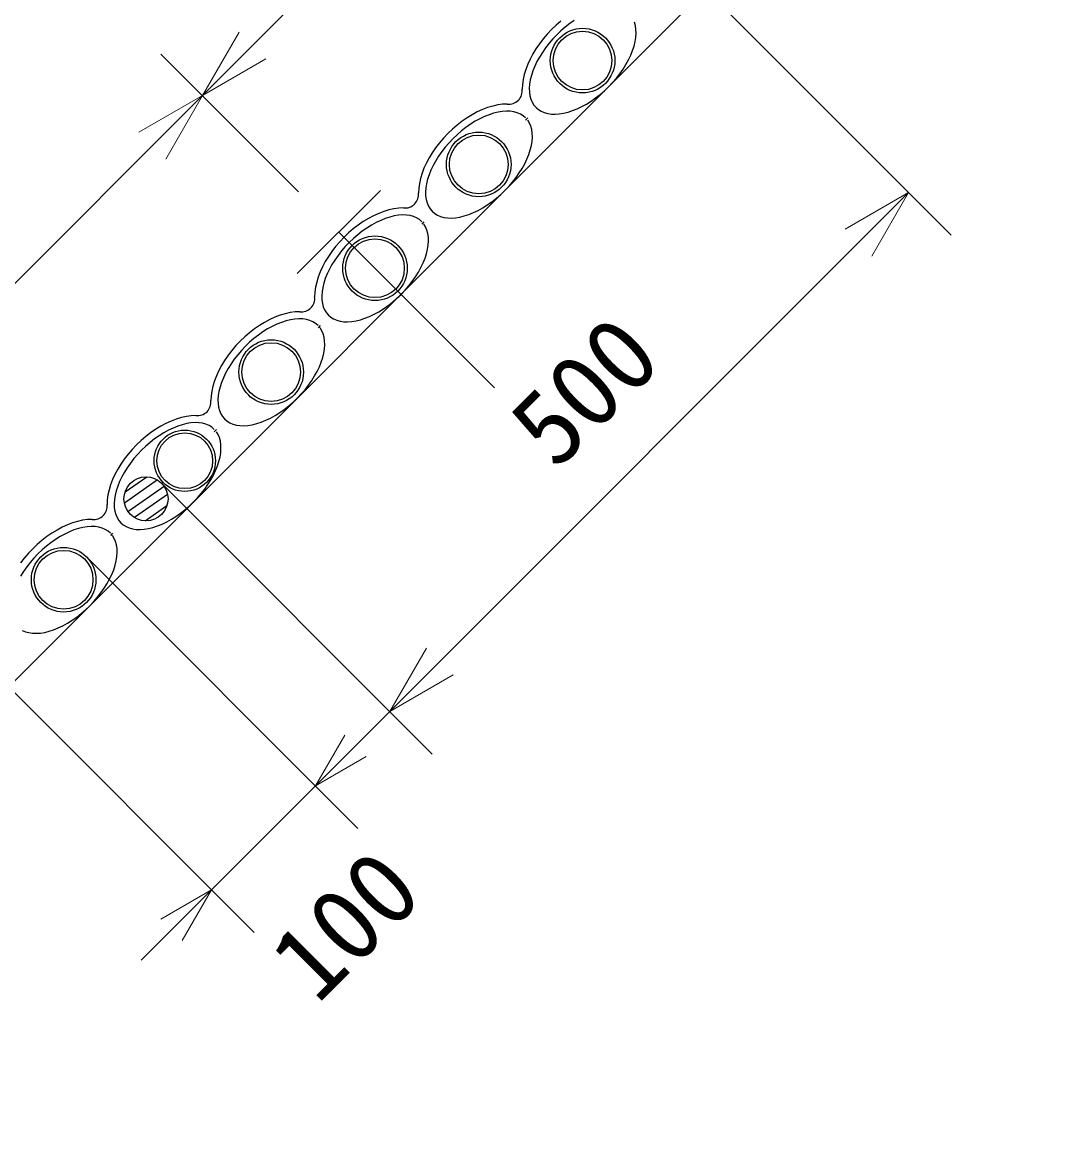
# Model space of a CAD drawing. Units: millimetres, scale not verified. Extents: x 200 to 8200, y 200 to 5825.
# Drawn here: x 2121 to 2817, y 2668 to 3430 of the extents above; entities that cross this region are included whole.
import ezdxf
from ezdxf.enums import TextEntityAlignment as Align

# ---------------------------------------------------------------- set-up
doc = ezdxf.new("R2010")
doc.units = ezdxf.units.MM
doc.header["$LTSCALE"] = 20
doc.layers.add('C-STR', color=7, linetype='Continuous', lineweight=25)
doc.layers.add('C-STR-DIM', color=1, linetype='Continuous', lineweight=13)
doc.styles.add('ＭＳ ゴシック', font='')
doc.styles.get('ＭＳ ゴシック').set_extended_font_data('MS Gothic')

msp = doc.modelspace()

# ---------------------------------------------------------------- linework, layer by layer
at = {"layer": 'C-STR'}
for p, q in [((1357.88, 2223.75), (2965.83, 3831.7)), ((2465.52, 3365.29), (2464.1, 3363.63)), ((2365.12, 3315.78), (2308.55, 3259.21)), ((2394.81, 3294.58), (2393.39, 3292.92)), ((2336.83, 3287.49), (2442.9, 3181.43)), ((2324.09, 3223.87), (2322.68, 3222.21)), ((2253.38, 3153.16), (2251.97, 3151.5)), ((2213.26, 3118.67), (2190.74, 3102.9)), ((2191.19, 3110.54), (2205.93, 3120.86)), ((2193.15, 3097.27), (2217.73, 3114.48)), ((2220.14, 3108.84), (2197.62, 3093.07)), ((2204.95, 3090.88), (2219.7, 3101.2)), ((2182.67, 3082.45), (2181.26, 3080.79))]:
    msp.add_line(p, q, dxfattribs=at)
for points in [[(2488.12, 3431.09), (2484.89, 3428.32), (2481.79, 3425.38), (2478.85, 3422.28), (2476.08, 3419.05), (2473.51, 3415.7), (2471.15, 3412.28), (2469.03, 3408.79), (2467.16, 3405.27), (2465.54, 3401.75), (2464.21, 3398.24), (2463.15, 3394.77), (2462.39, 3391.38), (2461.93, 3388.07), (2461.77, 3384.89)], [(2497.27, 3431.66), (2494.16, 3429.48), (2491.12, 3427.1), (2488.17, 3424.55), (2485.33, 3421.84), (2482.62, 3419), (2480.07, 3416.05), (2477.69, 3413.01), (2475.51, 3409.9), (2473.53, 3406.74), (2471.78, 3403.57), (2470.27, 3400.4), (2469.01, 3397.26), (2468, 3394.17), (2467.26, 3391.16), (2466.79, 3388.25), (2466.6, 3385.46), (2466.69, 3382.81), (2467.05, 3380.32), (2467.68, 3378.02), (2468.59, 3375.91), (2469.75, 3374.02), (2471.17, 3372.36), (2472.83, 3370.94), (2474.72, 3369.78), (2476.82, 3368.87), (2479.13, 3368.24), (2481.61, 3367.88), (2484.26, 3367.79), (2487.05, 3367.99), (2489.97, 3368.45), (2492.98, 3369.19), (2496.07, 3370.2), (2499.21, 3371.46), (2502.37, 3372.98), (2505.55, 3374.73), (2508.7, 3376.7), (2511.81, 3378.89), (2514.86, 3381.26), (2517.81, 3383.81), (2520.65, 3386.52), (2523.36, 3389.36), (2525.91, 3392.31), (2528.28, 3395.36), (2530.47, 3398.47), (2532.44, 3401.62), (2534.19, 3404.8), (2535.71, 3407.96), (2536.97, 3411.1), (2537.98, 3414.19), (2538.72, 3417.2), (2539.18, 3420.12), (2539.38, 3422.91), (2539.29, 3425.56), (2538.93, 3428.04), (2538.3, 3430.35)], [(2451.57, 3374.69), (2448.39, 3374.53), (2445.08, 3374.07), (2441.69, 3373.3), (2438.22, 3372.25), (2434.71, 3370.91), (2431.18, 3369.3), (2427.67, 3367.43), (2424.18, 3365.31), (2420.75, 3362.95), (2417.41, 3360.38), (2414.18, 3357.61), (2411.08, 3354.67), (2408.14, 3351.57), (2405.37, 3348.34), (2402.8, 3344.99), (2400.44, 3341.57), (2398.32, 3338.08), (2396.45, 3334.56), (2394.83, 3331.04), (2393.5, 3327.53), (2392.44, 3324.06), (2391.68, 3320.67), (2391.22, 3317.36), (2391.06, 3314.18)], [(2464.1, 3365.29), (2462.44, 3366.71), (2460.55, 3367.87), (2458.44, 3368.78), (2456.14, 3369.41), (2453.65, 3369.77), (2451, 3369.86), (2448.21, 3369.67), (2445.3, 3369.2), (2442.29, 3368.46), (2439.2, 3367.45), (2436.06, 3366.19), (2432.89, 3364.68), (2429.72, 3362.93), (2426.56, 3360.95), (2423.45, 3358.77), (2420.41, 3356.39), (2417.46, 3353.84), (2414.62, 3351.13), (2411.91, 3348.29), (2409.36, 3345.34), (2406.98, 3342.3), (2404.8, 3339.18), (2402.82, 3336.03), (2401.07, 3332.86), (2399.56, 3329.69), (2398.29, 3326.55), (2397.29, 3323.46), (2396.55, 3320.45), (2396.08, 3317.54), (2395.89, 3314.74), (2395.98, 3312.1), (2396.34, 3309.61), (2396.97, 3307.31), (2397.87, 3305.2), (2399.04, 3303.31), (2400.46, 3301.65), (2402.12, 3300.23), (2404.01, 3299.07), (2406.11, 3298.16), (2408.42, 3297.53), (2410.9, 3297.17), (2413.55, 3297.08), (2416.34, 3297.27), (2419.26, 3297.74), (2422.27, 3298.48), (2425.35, 3299.49), (2428.49, 3300.75), (2431.66, 3302.26), (2434.84, 3304.02), (2437.99, 3305.99), (2441.1, 3308.17), (2444.15, 3310.55), (2447.1, 3313.1), (2449.94, 3315.81), (2452.65, 3318.65), (2455.2, 3321.6), (2457.57, 3324.65), (2459.76, 3327.76), (2461.73, 3330.91), (2463.48, 3334.08), (2465, 3337.25), (2466.26, 3340.39), (2467.27, 3343.48), (2468.01, 3346.49), (2468.47, 3349.41), (2468.67, 3352.2), (2468.58, 3354.84), (2468.22, 3357.33), (2467.58, 3359.63), (2466.68, 3361.74), (2465.52, 3363.63)], [(2380.86, 3303.98), (2377.68, 3303.82), (2374.37, 3303.36), (2370.98, 3302.59), (2367.51, 3301.54), (2364, 3300.2), (2360.47, 3298.59), (2356.96, 3296.72), (2353.47, 3294.6), (2350.04, 3292.24), (2346.7, 3289.67), (2343.47, 3286.9), (2340.37, 3283.96), (2337.42, 3280.86), (2334.66, 3277.62), (2332.09, 3274.28), (2329.73, 3270.86), (2327.61, 3267.37), (2325.73, 3263.85), (2324.12, 3260.33), (2322.79, 3256.82), (2321.73, 3253.35), (2320.97, 3249.95), (2320.51, 3246.65), (2320.34, 3243.47)], [(2393.39, 3294.58), (2391.73, 3296), (2389.84, 3297.16), (2387.73, 3298.07), (2385.43, 3298.7), (2382.94, 3299.06), (2380.29, 3299.15), (2377.5, 3298.96), (2374.59, 3298.49), (2371.58, 3297.75), (2368.49, 3296.74), (2365.35, 3295.48), (2362.18, 3293.97), (2359.01, 3292.21), (2355.85, 3290.24), (2352.74, 3288.06), (2349.7, 3285.68), (2346.75, 3283.13), (2343.91, 3280.42), (2341.2, 3277.58), (2338.65, 3274.63), (2336.27, 3271.58), (2334.09, 3268.47), (2332.11, 3265.32), (2330.36, 3262.15), (2328.85, 3258.98), (2327.58, 3255.84), (2326.58, 3252.75), (2325.84, 3249.74), (2325.37, 3246.83), (2325.18, 3244.03), (2325.26, 3241.39), (2325.63, 3238.9), (2326.26, 3236.6), (2327.16, 3234.49), (2328.33, 3232.6), (2329.75, 3230.94), (2331.41, 3229.52), (2333.3, 3228.36), (2335.4, 3227.45), (2337.71, 3226.82), (2340.19, 3226.46), (2342.84, 3226.37), (2345.63, 3226.56), (2348.55, 3227.03), (2351.56, 3227.77), (2354.64, 3228.78), (2357.78, 3230.04), (2360.95, 3231.55), (2364.13, 3233.3), (2367.28, 3235.28), (2370.39, 3237.46), (2373.44, 3239.84), (2376.39, 3242.39), (2379.23, 3245.1), (2381.94, 3247.94), (2384.49, 3250.89), (2386.86, 3253.94), (2389.05, 3257.05), (2391.02, 3260.2), (2392.77, 3263.37), (2394.29, 3266.54), (2395.55, 3269.68), (2396.56, 3272.77), (2397.3, 3275.78), (2397.76, 3278.69), (2397.96, 3281.49), (2397.87, 3284.13), (2397.51, 3286.62), (2396.87, 3288.92), (2395.97, 3291.03), (2394.81, 3292.92)], [(2310.15, 3233.27), (2306.97, 3233.11), (2303.66, 3232.64), (2300.27, 3231.88), (2296.8, 3230.83), (2293.29, 3229.49), (2289.76, 3227.88), (2286.24, 3226.01), (2282.76, 3223.89), (2279.33, 3221.53), (2275.99, 3218.96), (2272.76, 3216.19), (2269.66, 3213.25), (2266.71, 3210.15), (2263.95, 3206.91), (2261.37, 3203.57), (2259.02, 3200.15), (2256.9, 3196.66), (2255.02, 3193.14), (2253.41, 3189.62), (2252.08, 3186.11), (2251.02, 3182.64), (2250.26, 3179.24), (2249.8, 3175.94), (2249.63, 3172.76)], [(2322.68, 3223.87), (2321.02, 3225.29), (2319.13, 3226.45), (2317.02, 3227.36), (2314.72, 3227.99), (2312.23, 3228.35), (2309.58, 3228.44), (2306.79, 3228.24), (2303.88, 3227.78), (2300.87, 3227.04), (2297.78, 3226.03), (2294.64, 3224.77), (2291.47, 3223.25), (2288.3, 3221.5), (2285.14, 3219.53), (2282.03, 3217.34), (2278.99, 3214.97), (2276.04, 3212.42), (2273.19, 3209.71), (2270.49, 3206.87), (2267.94, 3203.92), (2265.56, 3200.87), (2263.38, 3197.76), (2261.4, 3194.61), (2259.65, 3191.43), (2258.14, 3188.27), (2256.87, 3185.13), (2255.87, 3182.04), (2255.13, 3179.03), (2254.66, 3176.11), (2254.47, 3173.32), (2254.55, 3170.67), (2254.92, 3168.19), (2255.55, 3165.88), (2256.45, 3163.78), (2257.62, 3161.89), (2259.04, 3160.23), (2260.7, 3158.81), (2262.59, 3157.65), (2264.69, 3156.74), (2267, 3156.11), (2269.48, 3155.75), (2272.13, 3155.66), (2274.92, 3155.85), (2277.83, 3156.32), (2280.85, 3157.06), (2283.93, 3158.07), (2287.07, 3159.33), (2290.24, 3160.84), (2293.42, 3162.59), (2296.57, 3164.57), (2299.68, 3166.75), (2302.73, 3169.13), (2305.68, 3171.68), (2308.52, 3174.39), (2311.22, 3177.23), (2313.78, 3180.18), (2316.15, 3183.22), (2318.34, 3186.34), (2320.31, 3189.49), (2322.06, 3192.66), (2323.58, 3195.83), (2324.84, 3198.97), (2325.85, 3202.06), (2326.59, 3205.07), (2327.05, 3207.98), (2327.24, 3210.77), (2327.16, 3213.42), (2326.8, 3215.91), (2326.16, 3218.21), (2325.26, 3220.32), (2324.09, 3222.21)], [(2239.44, 3162.56), (2236.25, 3162.4), (2232.95, 3161.93), (2229.55, 3161.17), (2226.09, 3160.12), (2222.58, 3158.78), (2219.05, 3157.17), (2215.53, 3155.3), (2212.05, 3153.18), (2208.62, 3150.82), (2205.28, 3148.25), (2202.05, 3145.48), (2198.95, 3142.54), (2196, 3139.44), (2193.24, 3136.2), (2190.66, 3132.86), (2188.31, 3129.44), (2186.19, 3125.95), (2184.31, 3122.43), (2182.7, 3118.9), (2181.37, 3115.4), (2180.31, 3111.93), (2179.55, 3108.53), (2179.09, 3105.23), (2178.92, 3102.05)], [(2251.97, 3153.16), (2250.31, 3154.58), (2248.42, 3155.74), (2246.31, 3156.65), (2244.01, 3157.28), (2241.52, 3157.64), (2238.87, 3157.73), (2236.08, 3157.53), (2233.17, 3157.07), (2230.16, 3156.33), (2227.07, 3155.32), (2223.93, 3154.06), (2220.76, 3152.54), (2217.59, 3150.79), (2214.43, 3148.82), (2211.32, 3146.63), (2208.28, 3144.26), (2205.32, 3141.71), (2202.48, 3139), (2199.78, 3136.16), (2197.23, 3133.21), (2194.85, 3130.16), (2192.67, 3127.05), (2190.69, 3123.9), (2188.94, 3120.72), (2187.43, 3117.56), (2186.16, 3114.41), (2185.16, 3111.33), (2184.42, 3108.32), (2183.95, 3105.4), (2183.76, 3102.61), (2183.84, 3099.96), (2184.2, 3097.48), (2184.84, 3095.17), (2185.74, 3093.07), (2186.91, 3091.18), (2188.33, 3089.52), (2189.99, 3088.1), (2191.88, 3086.94), (2193.98, 3086.03), (2196.29, 3085.4), (2198.77, 3085.04), (2201.42, 3084.95), (2204.21, 3085.14), (2207.12, 3085.61), (2210.14, 3086.35), (2213.22, 3087.36), (2216.36, 3088.62), (2219.53, 3090.13), (2222.71, 3091.88), (2225.86, 3093.86), (2228.97, 3096.04), (2232.01, 3098.42), (2234.97, 3100.97), (2237.81, 3103.68), (2240.51, 3106.52), (2243.07, 3109.47), (2245.44, 3112.51), (2247.63, 3115.62), (2249.6, 3118.78), (2251.35, 3121.95), (2252.87, 3125.12), (2254.13, 3128.26), (2255.14, 3131.35), (2255.87, 3134.36), (2256.34, 3137.27), (2256.53, 3140.06), (2256.45, 3142.71), (2256.09, 3145.2), (2255.45, 3147.5), (2254.55, 3149.61), (2253.38, 3151.5)], [(2168.73, 3091.85), (2165.54, 3091.69), (2162.24, 3091.22), (2158.84, 3090.46), (2155.38, 3089.41), (2151.87, 3088.07), (2148.34, 3086.46), (2144.82, 3084.59), (2141.34, 3082.46), (2137.91, 3080.11), (2134.57, 3077.54), (2131.34, 3074.77), (2128.24, 3071.83), (2125.29, 3068.73), (2122.52, 3065.49), (2119.95, 3062.15)], [(2181.26, 3082.45), (2179.59, 3083.87), (2177.7, 3085.03), (2175.6, 3085.93), (2173.3, 3086.57), (2170.81, 3086.93), (2168.16, 3087.02), (2165.37, 3086.82), (2162.46, 3086.36), (2159.45, 3085.62), (2156.36, 3084.61), (2153.22, 3083.35), (2150.05, 3081.83), (2146.88, 3080.08), (2143.72, 3078.11), (2140.61, 3075.92), (2137.57, 3073.55), (2134.61, 3071), (2131.77, 3068.29), (2129.07, 3065.45), (2126.52, 3062.5), (2124.14, 3059.45), (2121.96, 3056.34), (2119.98, 3053.19)], [(2121.17, 3016.22), (2123.27, 3015.32), (2125.58, 3014.69), (2128.06, 3014.32), (2130.71, 3014.24), (2133.5, 3014.43), (2136.41, 3014.9), (2139.42, 3015.64), (2142.51, 3016.64), (2145.65, 3017.91), (2148.82, 3019.42), (2152, 3021.17), (2155.15, 3023.15), (2158.26, 3025.33), (2161.3, 3027.71), (2164.26, 3030.26), (2167.1, 3032.97), (2169.8, 3035.81), (2172.35, 3038.76), (2174.73, 3041.8), (2176.92, 3044.91), (2178.89, 3048.07), (2180.64, 3051.24), (2182.15, 3054.41), (2183.42, 3057.55), (2184.42, 3060.64), (2185.16, 3063.65), (2185.63, 3066.56), (2185.82, 3069.35), (2185.74, 3072), (2185.38, 3074.49), (2184.74, 3076.79), (2183.84, 3078.9), (2182.67, 3080.79)]]:
    msp.add_lwpolyline(points, dxfattribs=at)
for centre, radius in [((2502.88, 3404.29), 22), ((2502.88, 3404.29), 20), ((2432.16, 3333.58), 22), ((2432.16, 3333.58), 20), ((2361.45, 3262.87), 22), ((2361.45, 3262.87), 20), ((2290.74, 3192.16), 22), ((2290.74, 3192.16), 20), ((2231.86, 3131.77), 20.9), ((2231.86, 3131.77), 19), ((2205.44, 3105.87), 15), ((2149.32, 3050.74), 22), ((2149.32, 3050.74), 20)]:
    msp.add_circle(centre, radius, dxfattribs=at)
for centre in [(2452.68, 3383.78), (2381.97, 3313.07), (2311.26, 3242.36), (2240.55, 3171.65), (2169.83, 3100.94)]:
    msp.add_arc(centre, 9.16, 263.06352, 6.93648, dxfattribs=at)
at = {"layer": 'C-STR-DIM'}
for p, q in [((2243.88, 3380.45), (2597.43, 3734)), ((2569.75, 3469.74), (2754.03, 3285.47)), ((2243.88, 3380.45), (2268.88, 3423.75)), ((2309.38, 3314.95), (2215.56, 3408.77)), ((2243.88, 3380.45), (2287.18, 3405.45)), ((1890.33, 3026.89), (2243.88, 3380.45)), ((2243.88, 3380.45), (2200.58, 3355.45)), ((2243.88, 3380.45), (2218.88, 3337.15)), ((2725.04, 3314.46), (2371.49, 2960.91)), ((2725.04, 3314.46), (2681.74, 3289.46)), ((2725.04, 3314.46), (2700.04, 3271.16)), ((2216.2, 3116.19), (2400.48, 2931.92)), ((2164.88, 3066.3), (2349.87, 2881.31)), ((2371.49, 2960.91), (2396.49, 3004.21)), ((2094.17, 2995.59), (2279.16, 2810.6)), ((2371.49, 2960.91), (2414.79, 2985.91)), ((2320.88, 2910.3), (2371.49, 2960.91)), ((2320.88, 2910.3), (2340.88, 2944.94)), ((2320.88, 2910.3), (2355.52, 2930.3)), ((2320.88, 2910.3), (2250.17, 2839.59)), ((2250.17, 2839.59), (2202.17, 2791.59)), ((2250.17, 2839.59), (2215.53, 2819.59)), ((2250.17, 2839.59), (2230.17, 2804.95))]:
    msp.add_line(p, q, dxfattribs=at)

# ---------------------------------------------------------------- texts
at = {"layer": 'C-STR-DIM', "color": 7, "style": 'ＭＳ ゴシック'}
for s, p in [('500', (2495.77, 3113.49)), ('100', (2332.89, 2749.92))]:
    msp.add_text(s, height=51.32, rotation=45, dxfattribs=at).set_placement(p, align=Align.BOTTOM_LEFT)

doc.saveas('drawing.dxf')
